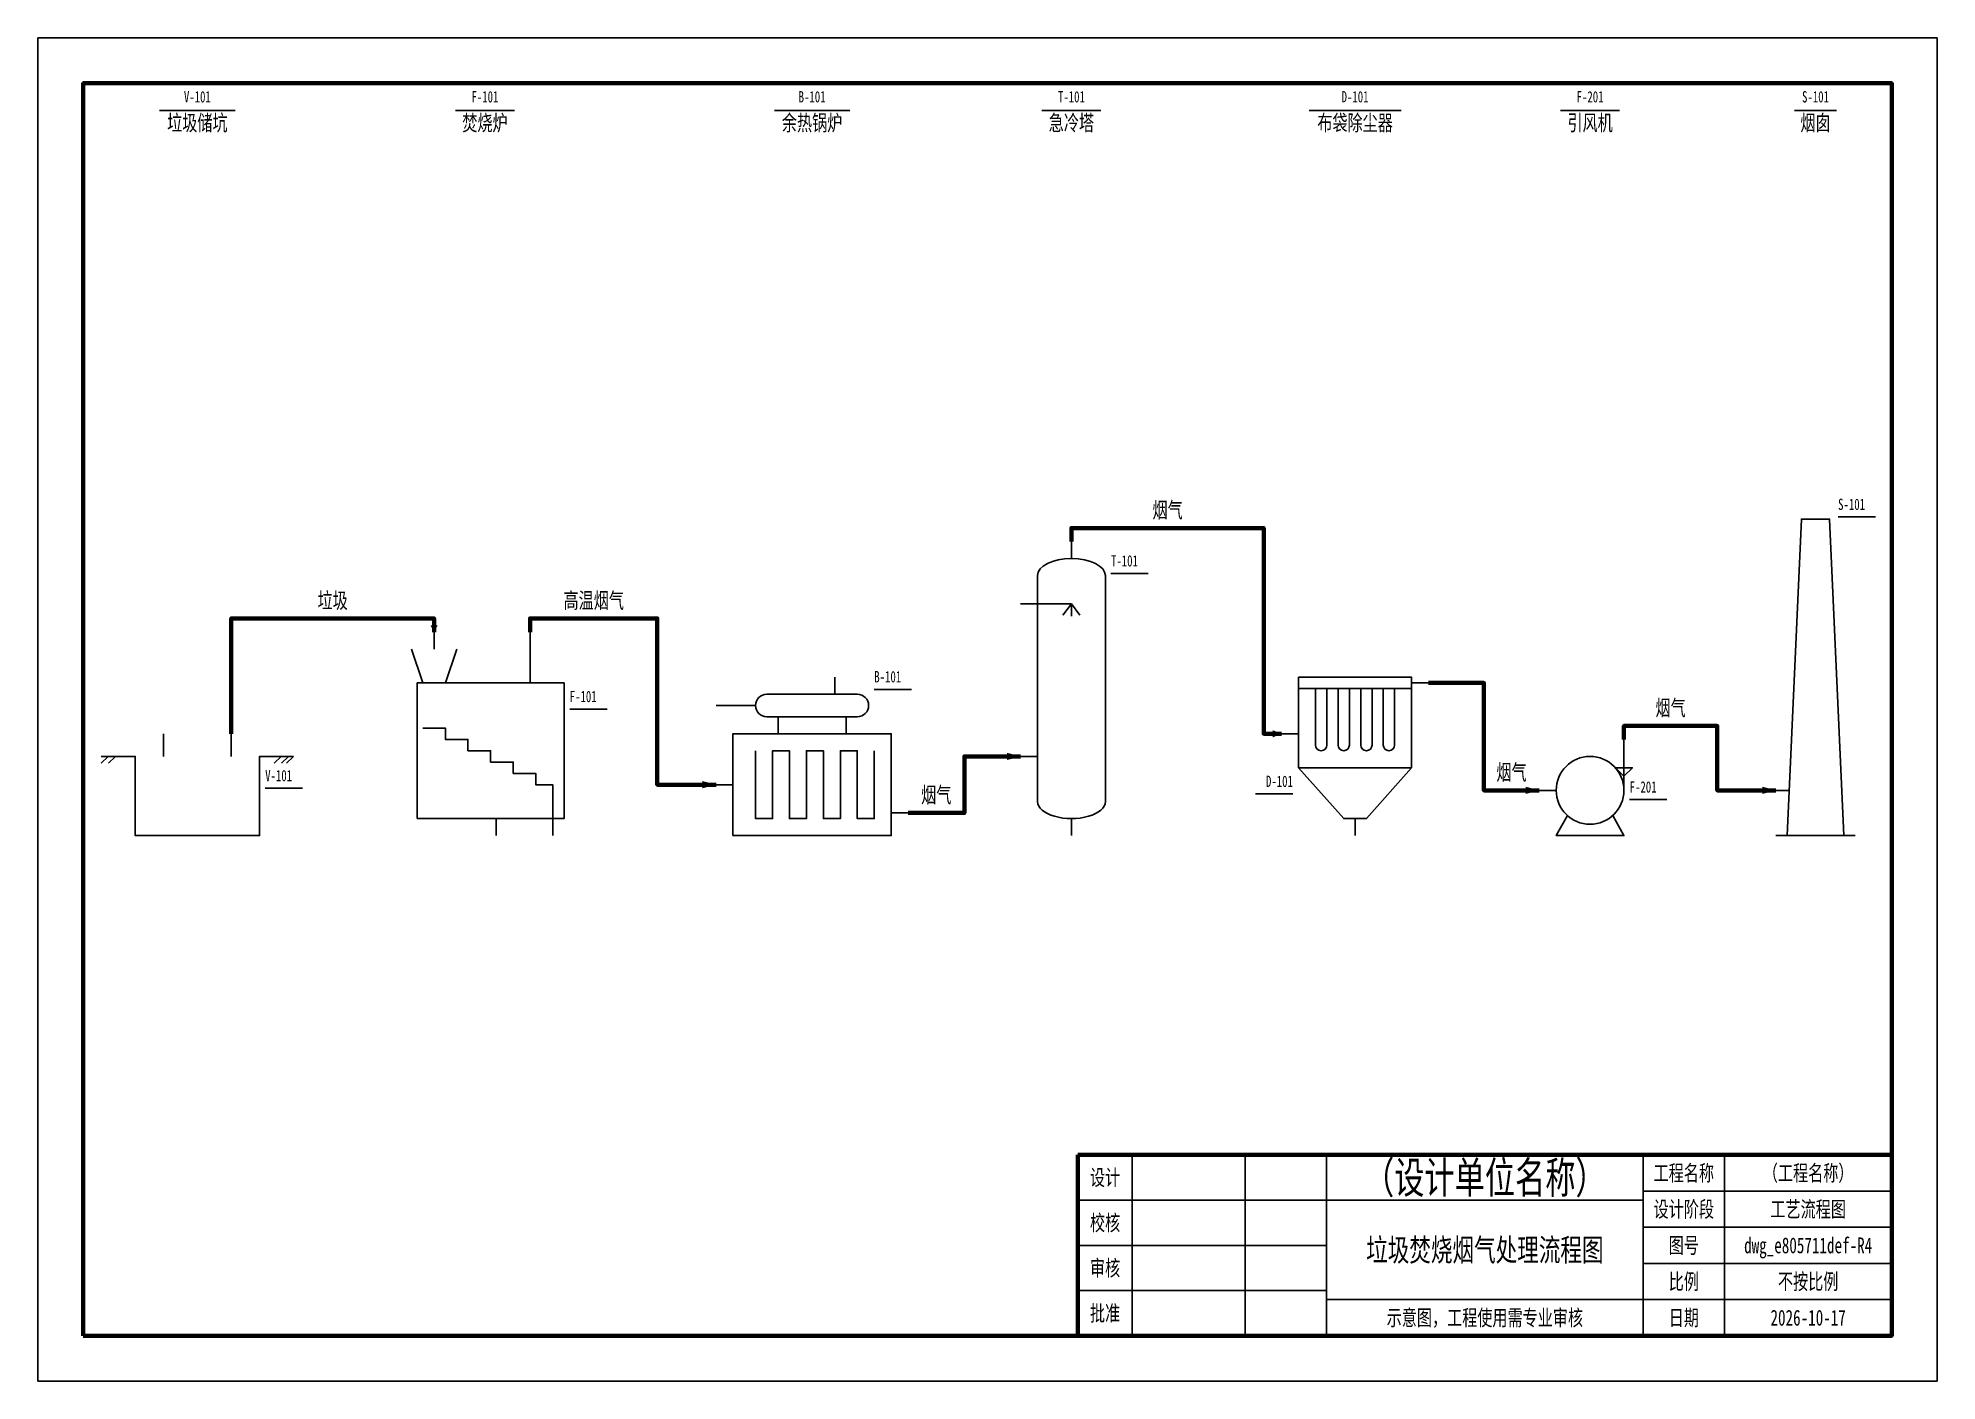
# Model space of a CAD drawing. Header units: millimetres. Extents: x 0 to 21000, y 0 to 14850.
import ezdxf
from ezdxf.enums import TextEntityAlignment as Align

# ---------------------------------------------------------------- set-up
doc = ezdxf.new("R2010")
doc.units = ezdxf.units.MM
doc.header["$LTSCALE"] = 50
for name, color, linetype, lineweight in [('ZH-位号', 3, 'Continuous', 25), ('ZH-图框', 7, 'Continuous', 70), ('ZH-文字', 3, 'Continuous', 25), ('ZH-标题栏', 3, 'Continuous', 25), ('ZH-管道-主物料', 7, 'Continuous', 70), ('ZH-设备', 3, 'Continuous', 25)]:
    doc.layers.add(name, color=color, linetype=linetype, lineweight=lineweight)
doc.styles.add('ZH_CN', font='simfang.ttf', dxfattribs={"width": 0.7})

# ---------------------------------------------------------------- blocks, each defined once
blk = doc.blocks.new('ZH_pit')
blk.add_line((750, 22.5), (1162.5, 22.5))
for points in [[(-375, 375), (-375, 625)], [(375, 375), (375, 625)], [(-1062.5, 375), (-875, 375)], [(-987.5, 375), (-1062.5, 300)], [(-906.25, 375), (-981.25, 300)], [(-875, 375), (-687.5, 375), (-687.5, -500), (687.5, -500), (687.5, 375), (875, 375)], [(925, 375), (850, 300)], [(875, 375), (1062.5, 375)], [(1006.25, 375), (931.25, 300)], [(1062.5, 375), (987.5, 300)]]:
    blk.add_lwpolyline(points)
at = {"style": 'ZH_CN', "width": 0.7}
blk.add_attdef('TAG', text='', height=125, dxfattribs=at).set_placement((750, 62.5), align=Align.BOTTOM_LEFT)
at = {"style": 'ZH_CN', "width": 0.7, "flags": 1}
for tag, p in [('SYMBOL', (0, -50)), ('NAME', (0, 0)), ('PARAMS', (0, -150)), ('EID', (0, -100))]:
    blk.add_attdef(tag, text='', height=125, dxfattribs=at).set_placement(p, align=Align.BOTTOM_LEFT)
blk = doc.blocks.new('ZH_grate_incinerator')
blk.add_line((937.5, 460), (1350, 460))
for points in [[(-562.5, 1125), (-562.5, 1312.5)], [(500, 750), (500, 1312.5)], [(-812.5, 1125), (-687.5, 750)], [(-312.5, 1125), (-437.5, 750)], [(-687.5, 250), (-437.5, 250), (-437.5, 125), (-187.5, 125), (-187.5, 0), (62.5, 0), (62.5, -125), (312.5, -125), (312.5, -250), (562.5, -250), (562.5, -375), (750, -375), (750, -750)], [(125, -750), (125, -937.5)], [(750, -750), (750, -937.5)]]:
    blk.add_lwpolyline(points)
blk.add_lwpolyline([(-750, -750), (875, -750), (875, 750), (-750, 750)], close=True)
at = {"style": 'ZH_CN', "width": 0.7}
blk.add_attdef('TAG', text='', height=125, dxfattribs=at).set_placement((937.5, 500), align=Align.BOTTOM_LEFT)
at = {"style": 'ZH_CN', "width": 0.7, "flags": 1}
for tag, p in [('SYMBOL', (0, -50)), ('NAME', (0, 0)), ('PARAMS', (0, -150)), ('EID', (0, -100))]:
    blk.add_attdef(tag, text='', height=125, dxfattribs=at).set_placement(p, align=Align.BOTTOM_LEFT)
blk = doc.blocks.new('ZH_boiler')
blk.add_line((687.5, 866.25), (1100, 866.25))
for points in [[(250, 812.5), (250, 1000)], [(-625, 687.5), (-1062.5, 687.5)], [(-500, 812.5), (500, 812.5)], [(-500, 562.5), (500, 562.5)], [(-375, 375), (-375, 562.5)], [(375, 375), (375, 562.5)], [(-625, 187.5), (-625, -562.5), (-437.5, -562.5), (-437.5, 187.5), (-250, 187.5), (-250, -562.5), (-62.5, -562.5), (-62.5, 187.5), (125, 187.5), (125, -562.5), (312.5, -562.5), (312.5, 187.5), (500, 187.5), (500, -562.5), (687.5, -562.5), (687.5, 187.5)], [(-1062.5, -187.5), (-875, -187.5)], [(875, -500), (1062.5, -500)]]:
    blk.add_lwpolyline(points)
blk.add_lwpolyline([(-875, -750), (875, -750), (875, 375), (-875, 375)], close=True)
for centre, start, end in [((-500, 687.5), 90, 270), ((500, 687.5), 270, 90)]:
    blk.add_arc(centre, 125, start, end)
at = {"style": 'ZH_CN', "width": 0.7}
blk.add_attdef('TAG', text='', height=125, dxfattribs=at).set_placement((687.5, 906.25), align=Align.BOTTOM_LEFT)
at = {"style": 'ZH_CN', "width": 0.7, "flags": 1}
for tag, p in [('SYMBOL', (0, -50)), ('NAME', (0, 0)), ('PARAMS', (0, -150)), ('EID', (0, -100))]:
    blk.add_attdef(tag, text='', height=125, dxfattribs=at).set_placement(p, align=Align.BOTTOM_LEFT)
blk = doc.blocks.new('ZH_spray_tower')
blk.add_line((437.5, 1272.5), (850, 1272.5))
for points in [[(0, 1437.5), (0, 1625)], [(-375, -1250), (-375, 1250)], [(375, -1250), (375, 1250)], [(-562.5, 937.5), (0, 937.5)], [(0, 937.5), (-93.75, 812.5)], [(0, 937.5), (0, 800)], [(0, 937.5), (93.75, 812.5)], [(-375, -750), (-562.5, -750)], [(0, -1437.5), (0, -1625)]]:
    blk.add_lwpolyline(points)
for centre, start_param, end_param in [((0, 1250), 0, 3.14159265), ((0, -1250), 3.14159265, 6.28318531)]:
    blk.add_ellipse(centre, major_axis=(375, 0), ratio=0.5, start_param=start_param, end_param=end_param)
at = {"style": 'ZH_CN', "width": 0.7}
blk.add_attdef('TAG', text='', height=125, dxfattribs=at).set_placement((437.5, 1312.5), align=Align.BOTTOM_LEFT)
at = {"style": 'ZH_CN', "width": 0.7, "flags": 1}
for tag, p in [('SYMBOL', (0, -50)), ('NAME', (0, 0)), ('PARAMS', (0, -150)), ('EID', (0, -100))]:
    blk.add_attdef(tag, text='', height=125, dxfattribs=at).set_placement(p, align=Align.BOTTOM_LEFT)
blk = doc.blocks.new('ZH_dust_collector')
blk.add_line((-1100, -415), (-687.5, -415))
blk.add_lwpolyline([(-625, -125), (625, -125), (625, 875), (-625, 875)], close=True)
for points in [[(-625, 750), (625, 750)], [(-437.5, 750), (-437.5, 125)], [(-312.5, 750), (-312.5, 125)], [(-187.5, 750), (-187.5, 125)], [(-62.5, 750), (-62.5, 125)], [(62.5, 750), (62.5, 125)], [(187.5, 750), (187.5, 125)], [(312.5, 750), (312.5, 125)], [(437.5, 750), (437.5, 125)], [(625, 812.5), (812.5, 812.5)], [(-812.5, 250), (-625, 250)], [(-625, -125), (-125, -687.5), (125, -687.5), (625, -125)], [(0, -687.5), (0, -875)]]:
    blk.add_lwpolyline(points)
for centre in [(-375, 125), (-125, 125), (125, 125), (375, 125)]:
    blk.add_arc(centre, 62.5, 180, 360)
at = {"style": 'ZH_CN', "width": 0.7, "flags": 1}
for tag, p in [('SYMBOL', (0, -50)), ('NAME', (0, 0)), ('PARAMS', (0, -150)), ('EID', (0, -100))]:
    blk.add_attdef(tag, text='', height=125, dxfattribs=at).set_placement(p, align=Align.BOTTOM_LEFT)
at = {"style": 'ZH_CN', "width": 0.7}
blk.add_attdef('TAG', text='', height=125, dxfattribs=at).set_placement((-687.5, -375), align=Align.BOTTOM_RIGHT)
blk = doc.blocks.new('ZH_fan')
blk.add_line((437.5, -102.5), (850, -102.5))
for points in [[(375, 0), (375, 562.5)], [(-562.5, 0), (-375, 0)], [(-250, -279.375), (-375, -500), (375, -500), (250, -279.375)]]:
    blk.add_lwpolyline(points)
blk.add_lwpolyline([(375, 156.25), (468.75, 250), (281.25, 250)], close=True)
blk.add_circle((0, 0), 375)
at = {"style": 'ZH_CN', "width": 0.7, "flags": 1}
for tag, p in [('SYMBOL', (0, -50)), ('NAME', (0, 0)), ('PARAMS', (0, -150)), ('EID', (0, -100))]:
    blk.add_attdef(tag, text='', height=125, dxfattribs=at).set_placement(p, align=Align.BOTTOM_LEFT)
at = {"style": 'ZH_CN', "width": 0.7}
blk.add_attdef('TAG', text='', height=125, dxfattribs=at).set_placement((437.5, -62.5), align=Align.BOTTOM_LEFT)
blk = doc.blocks.new('ZH_stack')
blk.add_line((250, 1772.5), (662.5, 1772.5))
for points in [[(-312.5, -1750), (-156.25, 1750), (156.25, 1750), (312.5, -1750)], [(-437.5, -1250), (-290, -1250)], [(-437.5, -1750), (437.5, -1750)]]:
    blk.add_lwpolyline(points)
at = {"style": 'ZH_CN', "width": 0.7}
blk.add_attdef('TAG', text='', height=125, dxfattribs=at).set_placement((250, 1812.5), align=Align.BOTTOM_LEFT)
at = {"style": 'ZH_CN', "width": 0.7, "flags": 1}
for tag, p in [('SYMBOL', (0, -50)), ('NAME', (0, 0)), ('PARAMS', (0, -150)), ('EID', (0, -100))]:
    blk.add_attdef(tag, text='', height=125, dxfattribs=at).set_placement(p, align=Align.BOTTOM_LEFT)

msp = doc.modelspace()

# ---------------------------------------------------------------- linework, layer by layer
at = {"layer": 'ZH-位号'}
for p, q in [((1345, 14050), (2180, 14050)), ((4617.075, 14050), (5268.325, 14050)), ((8142.9, 14050), (8977.9, 14050)), ((11102.475, 14050), (11753.725, 14050)), ((14055.225, 14050), (15073.975, 14050)), ((16837.875, 14050), (17489.125, 14050)), ((19422.45, 14050), (19889.95, 14050))]:
    msp.add_line(p, q, dxfattribs=at)
at = {"layer": 'ZH-图框'}
for p, q in [((11500, 2500), (20500, 2500)), ((11500, 500), (11500, 2500))]:
    msp.add_line(p, q, dxfattribs=at)
msp.add_lwpolyline([(500, 500), (20500, 500), (20500, 14350), (500, 14350)], close=True, dxfattribs=at)
at = {"layer": 'ZH-标题栏'}
for p, q in [((12100, 500), (12100, 2500)), ((13350, 500), (13350, 2500)), ((14250, 500), (14250, 2500)), ((17750, 500), (17750, 2500)), ((18650, 500), (18650, 2500)), ((17750, 2100), (20500, 2100)), ((11500, 2000), (17750, 2000)), ((17750, 1700), (20500, 1700)), ((11500, 1500), (14250, 1500)), ((17750, 1300), (20500, 1300)), ((11500, 1000), (14250, 1000)), ((14250, 900), (20500, 900))]:
    msp.add_line(p, q, dxfattribs=at)
msp.add_lwpolyline([(0, 0), (21000, 0), (21000, 14850), (0, 14850)], close=True, dxfattribs=at)
at = {"layer": 'ZH-管道-主物料'}
for points in [[(11428.1, 9281.2), (11428.1, 9431.2), (13555.225, 9431.2), (13555.225, 7156.2), (13752.1, 7156.2)], [(2137.5, 7156.2), (2137.5, 8431.3), (4380.2, 8431.3), (4380.2, 8281.3)], [(5442.7, 8281.3), (5442.7, 8431.3), (6848.425, 8431.3), (6848.425, 6593.7), (7497.9, 6593.7)], [(15377.1, 7718.7), (15989.05, 7718.7), (15989.05, 6531.2), (16601, 6531.2)], [(17538.5, 7093.7), (17538.5, 7243.7), (18569.225, 7243.7), (18569.225, 6531.2), (19218.7, 6531.2)], [(9622.9, 6281.2), (10244.25, 6281.2), (10244.25, 6906.2), (10865.6, 6906.2)]]:
    msp.add_lwpolyline(points, dxfattribs=at)
for points in [[(4380.2, 8281.3), (4420.2, 8356.3), (4340.2, 8356.3)], [(13752.1, 7156.2), (13653.663, 7196.2), (13653.663, 7116.2)], [(10865.6, 6906.2), (10715.6, 6946.2), (10715.6, 6866.2)], [(7497.9, 6593.7), (7347.9, 6633.7), (7347.9, 6553.7)], [(16601, 6531.2), (16451, 6571.2), (16451, 6491.2)], [(19218.7, 6531.2), (19068.7, 6571.2), (19068.7, 6491.2)]]:
    msp.add_solid(points, dxfattribs=at)

# ---------------------------------------------------------------- block references
at = {"layer": 'ZH-设备'}
ref = msp.add_blockref('ZH_stack', (19656.2, 7781.2), dxfattribs=at)
ref.add_attrib('TAG', 'S-101', dxfattribs={"height": 125, "style": 'ZH_CN', "width": 0.7}).set_placement((19906.2, 9593.7), align=Align.BOTTOM_LEFT)
ref = msp.add_blockref('ZH_spray_tower', (11428.1, 7656.2), dxfattribs=at)
ref.add_attrib('TAG', 'T-101', dxfattribs={"height": 125, "style": 'ZH_CN', "width": 0.7}).set_placement((11865.6, 8968.7), align=Align.BOTTOM_LEFT)
ref = msp.add_blockref('ZH_grate_incinerator', (4942.7, 6968.8), dxfattribs=at)
ref.add_attrib('TAG', 'F-101', dxfattribs={"height": 125, "style": 'ZH_CN', "width": 0.7}).set_placement((5880.2, 7468.8), align=Align.BOTTOM_LEFT)
ref = msp.add_blockref('ZH_boiler', (8560.4, 6781.2), dxfattribs=at)
ref.add_attrib('TAG', 'B-101', dxfattribs={"height": 125, "style": 'ZH_CN', "width": 0.7}).set_placement((9247.9, 7687.45), align=Align.BOTTOM_LEFT)
ref = msp.add_blockref('ZH_dust_collector', (14564.6, 6906.2), dxfattribs=at)
ref.add_attrib('TAG', 'D-101', dxfattribs={"height": 125, "style": 'ZH_CN', "width": 0.7}).set_placement((13877.1, 6531.2), align=Align.BOTTOM_RIGHT)
ref = msp.add_blockref('ZH_pit', (1762.5, 6531.2), dxfattribs=at)
ref.add_attrib('TAG', 'V-101', dxfattribs={"height": 125, "style": 'ZH_CN', "width": 0.7}).set_placement((2512.5, 6593.7), align=Align.BOTTOM_LEFT)
ref = msp.add_blockref('ZH_fan', (17163.5, 6531.2), dxfattribs=at)
ref.add_attrib('TAG', 'F-201', dxfattribs={"height": 125, "style": 'ZH_CN', "width": 0.7}).set_placement((17601, 6468.7), align=Align.BOTTOM_LEFT)

# ---------------------------------------------------------------- texts
at = {"layer": 'ZH-位号', "style": 'ZH_CN', "width": 0.7}
for s, p in [('V-101', (1762.5, 14100)), ('F-101', (4942.7, 14100)), ('B-101', (8560.4, 14100)), ('T-101', (11428.1, 14100)), ('D-101', (14564.6, 14100)), ('F-201', (17163.5, 14100)), ('S-101', (19656.2, 14100))]:
    msp.add_text(s, height=125, dxfattribs=at).set_placement(p, align=Align.BOTTOM_CENTER)
for s, p in [('垃圾储坑', (1762.5, 14000)), ('焚烧炉', (4942.7, 14000)), ('余热锅炉', (8560.4, 14000)), ('急冷塔', (11428.1, 14000)), ('布袋除尘器', (14564.6, 14000)), ('引风机', (17163.5, 14000)), ('烟囱', (19656.2, 14000))]:
    msp.add_text(s, height=175, dxfattribs=at).set_placement(p, align=Align.TOP_CENTER)
at = {"layer": 'ZH-文字', "style": 'ZH_CN', "width": 0.7}
for s, p in [('烟气', (12491.663, 9491.2)), ('垃圾', (3258.85, 8491.3)), ('高温烟气', (6145.562, 8491.3)), ('烟气', (18053.862, 7303.7)), ('烟气', (16295.025, 6591.2)), ('烟气', (9933.575, 6341.2))]:
    msp.add_text(s, height=175, dxfattribs=at).set_placement(p, align=Align.BOTTOM_CENTER)
at = {"layer": 'ZH-标题栏', "style": 'ZH_CN', "width": 0.7}
for s, height, p in [('设计', 175, (11800, 2250)), ('（设计单位名称）', 350, (16000, 2250)), ('工程名称', 175, (18200, 2300)), ('（工程名称）', 175, (19575, 2300)), ('设计阶段', 175, (18200, 1900)), ('工艺流程图', 175, (19575, 1900)), ('校核', 175, (11800, 1750)), ('垃圾焚烧烟气处理流程图', 250, (16000, 1450)), ('图号', 175, (18200, 1500)), ('dwg_e805711def-R4', 175, (19575, 1500)), ('审核', 175, (11800, 1250)), ('比例', 175, (18200, 1100)), ('不按比例', 175, (19575, 1100)), ('批准', 175, (11800, 750)), ('示意图，工程使用需专业审核', 175, (16000, 700)), ('日期', 175, (18200, 700)), ('2026-10-17', 175, (19575, 700))]:
    msp.add_text(s, height=height, dxfattribs=at).set_placement(p, align=Align.MIDDLE_CENTER)

doc.saveas('drawing.dxf')
